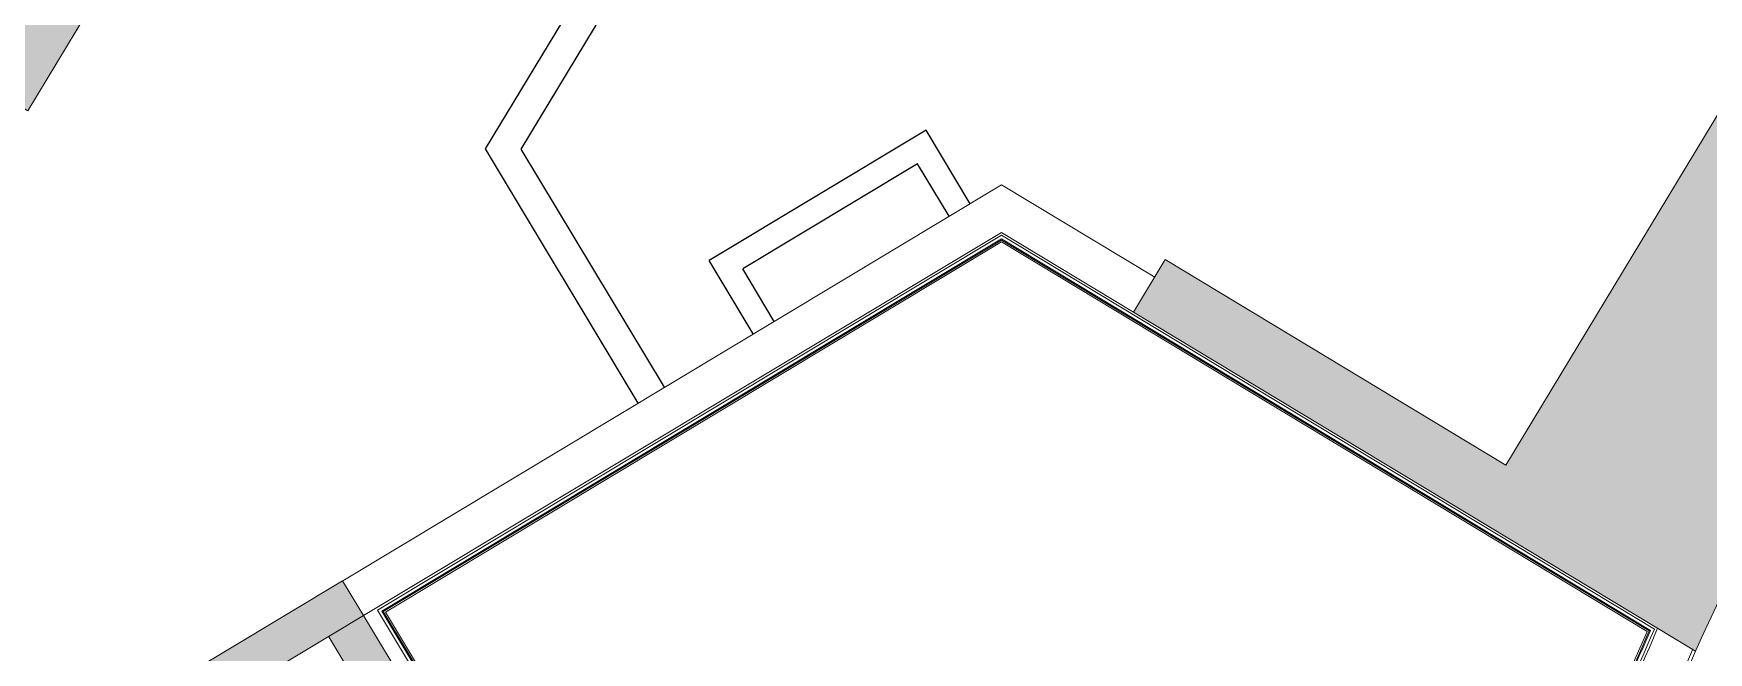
# Model space of a CAD drawing. Header units: centimetres. Extents: x 139057 to 200038, y 34824 to 80516.
# Drawn here: x 164799 to 165620, y 55043 to 55347 of the extents above; entities that cross this region are included whole.
import ezdxf

# ---------------------------------------------------------------- set-up
doc = ezdxf.new("R2010")
doc.units = ezdxf.units.CM
doc.header["$LTSCALE"] = 100
doc.linetypes.add('TRATTO-PUNTO', pattern=[1, 0.5, -0.25, 0, -0.25])
for name, color, linetype, lineweight in [('410_STRUTTURE_001-AM_0', 7, 'Continuous', 0), ('430_TAVOLATI_001-AM_0', 3, 'Continuous', 0), ('437_RIVESTIMENTI_001-AM_0', 13, 'Continuous', 0)]:
    doc.layers.add(name, color=color, linetype=linetype, lineweight=lineweight)
for name, color, linetype in [('_retini_strutture', 7, 'Continuous'), ('_s_09_Perimetro_proprietà', 40, 'Continuous'), ('A-MCLS3-15', 50, 'Continuous'), ('A-MCLS4-12', 61, 'Continuous')]:
    doc.layers.add(name, color=color, linetype=linetype)

msp = doc.modelspace()

# ---------------------------------------------------------------- hatches: boundary and pattern name
at = {"layer": '_retini_strutture'}
for points in [[(163786.19, 55200.77), (163841.01, 55175.95, -0.00621), (163903.88, 55342.75), (163963.44, 55306.81), (163989.28, 55349.61), (163922.52, 55389.91, -0.013407), (164075.35, 55744.21), (164611.9, 55420.34), (164627.41, 55446.03), (164088.09, 55771.55, -0.009241), (164205.4, 56010.28), (164906.04, 55587.38), (164769.1, 55360.51), (164747.27, 55373.68), (164731.76, 55348), (164796.4, 55308.98), (164938.51, 55544.42), (164974.14, 55522.91), (165136.92, 55792.6), (165094.11, 55818.43), (164983.01, 55634.36), (164242.26, 56081.47, -0.002919), (164281.84, 56155.32), (164339.37, 56250.63), (164373.61, 56229.96), (164394.28, 56264.2), (164304.16, 56318.6, 0.042639)], [(165667.87, 55379.26), (165500.93, 55480.02), (165490.59, 55462.9), (165657.54, 55362.14), (165520.6, 55135.26), (165353.65, 55236.03), (165338.15, 55210.34), (165613.69, 55044.03, -0.027334), (165890.02, 55563.46, -0.026535), (166220.47, 56050.23), (165945.34, 56216.3), (165929.83, 56190.62), (166096.78, 56089.85), (165959.84, 55862.97), (165792.89, 55963.74), (165782.56, 55946.62), (165949.5, 55845.85)], [(164780.9, 54953.34), (164943.75, 55051.21), (164982.87, 54986.14), (165000.01, 54996.45), (164960.9, 55061.52), (164950.59, 55078.66), (164753.46, 54960.18), (164915.18, 54691.13), (165138.34, 54470.35), (165300.09, 54633.87), (165285.87, 54647.94), (165231.9, 54701.33), (165217.83, 54687.12), (165271.81, 54633.72), (165138.19, 54498.64), (164931.03, 54703.59)]]:
    msp.add_hatch(color=256, dxfattribs=at).paths.add_polyline_path(points)

# ---------------------------------------------------------------- linework, layer by layer
at = {"layer": '410_STRUTTURE_001-AM_0'}
msp.add_line((164960.97, 55061.27, 0), (165000.87, 54994.9, 0), dxfattribs=at)
at = {"layer": '410_STRUTTURE_001-AM_0', "elevation": 0}
msp.add_lwpolyline([(165945.46, 56216.02), (165929.95, 56190.34), (166096.9, 56089.56), (165959.95, 55862.69), (165793.01, 55963.47), (165782.67, 55946.34), (165949.61, 55845.57), (165667.96, 55378.99), (165501.02, 55479.76), (165490.68, 55462.64), (165657.63, 55361.87), (165520.68, 55135), (165353.74, 55235.77), (165338.23, 55210.09), (165613.51, 55043.91, -0.026829), (165890.12, 55563.18, -0.026829), (166220.74, 56049.85)], format="xyb", close=True, dxfattribs=at)
for points in [[(164731.85, 55347.77), (164796.49, 55308.75), (164938.6, 55544.18)], [(164976, 54997.46), (164943.83, 55050.97)]]:
    msp.add_lwpolyline(points, dxfattribs=at)
msp.add_lwpolyline([(165138.4, 54470.11), (165300.15, 54633.62), (165285.93, 54647.69), (165138.24, 54498.39), (164931.09, 54703.34), (164780.97, 54953.11), (164960.97, 55061.27), (164950.67, 55078.42), (164753.53, 54959.95), (164915.24, 54690.89)], close=True, dxfattribs=at)
at = {"layer": '430_TAVOLATI_001-AM_0'}
for p, q in [((165273.59, 55272.47, 0), (164950.69, 55078.39, 0)), ((165273.59, 55272.47, 0), (165348.57, 55227.21, 0)), ((165273.57, 55249.12, 0), (164960.97, 55061.27, 0)), ((165273.57, 55249.12, 0), (165338.23, 55210.09, 0))]:
    msp.add_line(p, q, dxfattribs=at)
for centre, radius, start, end in [((170619.73, 52724.54, 0), 5313.09, 142.00115, 171.35052), ((170619.73, 52724.54, 0), 5293.09, 141.9324, 171.26488), ((161934.5, 56581.17, 0), 3965.76, 336.19052, 337.3687), ((161934.5, 56581.17, 0), 3985.76, 336.19052, 337.3226), ((161934.5, 56581.17, 0), 3987.26, 336.19052, 337.3226)]:
    msp.add_arc(centre, radius, start, end, dxfattribs=at)
at = {"layer": '437_RIVESTIMENTI_001-AM_0'}
msp.add_line((164962.26, 55059.13, 0), (164962.26, 55059.13, 0), dxfattribs=at)
at = {"layer": '437_RIVESTIMENTI_001-AM_0', "elevation": 0}
for points in [[(165005.99, 55000.3), (164967.77, 55063.94), (165273.57, 55247.72), (165593.43, 55054.63)], [(165007.32, 55001.11), (164969.82, 55063.44), (165273.56, 55245.97), (165591.53, 55054.03)], [(165007.71, 55001.33), (164970.51, 55063.27), (165273.56, 55245.39), (165590.9, 55053.83)], [(165008.39, 55001.74), (164971.6, 55062.99), (165273.56, 55244.45), (165589.88, 55053.51)]]:
    msp.add_lwpolyline(points, dxfattribs=at)
at = {"layer": '437_RIVESTIMENTI_001-AM_0'}
for centre, radius, start, end in [((171474.21, 52459.5, 0), 6430.72, 156.210531, 156.848111), ((171465.09, 52463.66, 0), 6419.9, 156.205348, 156.850163), ((171459.49, 52466.21, 0), 6413.25, 156.202092, 156.851426), ((171443.13, 52473.66, 0), 6393.77, 156.19221, 156.855131)]:
    msp.add_arc(centre, radius, start, end, dxfattribs=at)
at = {"layer": '_s_09_Perimetro_proprietà', "linetype": 'TRATTO-PUNTO', "ltscale": 200, "const_width": 40, "elevation": 0}
msp.add_lwpolyline([(165367.07, 53523.58, -0.128765), (166432.89, 55995.52), (166450.11, 56355.57), (166513.79, 56428.4), (166644.15, 56567), (166779.21, 56701.01), (166870.36, 56786.55), (166968.74, 56858.73), (167073.1, 56921.96), (167182.41, 56975.64), (167296.01, 57019.49), (167429.04, 57050.38), (167462.97, 57004.98), (168095.64, 57004.94, 0.140275), (168375.65, 57136.35), (168535.34, 57602.06)], format="xyb", dxfattribs=at)
at = {"layer": 'A-MCLS3-15'}
for p, q in [((165020.68, 55290.01, 0), (165165.72, 55530.28, 0)), ((165038.19, 55289.99, 0), (165178.56, 55522.53, 0)), ((165095.52, 55165.46, 0), (165020.68, 55290.01, 0)), ((165108.38, 55173.19, 0), (165038.19, 55289.99, 0))]:
    msp.add_line(p, q, dxfattribs=at)
at = {"layer": 'A-MCLS4-12'}
for p, q in [((165236.53, 55299.2, 0), (165130.24, 55235.33, 0)), ((165258.16, 55263.2, 0), (165236.53, 55299.2, 0)), ((165232.42, 55282.73, 0), (165146.71, 55231.22, 0)), ((165247.88, 55257.02, 0), (165232.42, 55282.73, 0)), ((165151.88, 55199.33, 0), (165130.24, 55235.33, 0)), ((165162.16, 55205.51, 0), (165146.71, 55231.22, 0))]:
    msp.add_line(p, q, dxfattribs=at)

doc.saveas('drawing.dxf')
